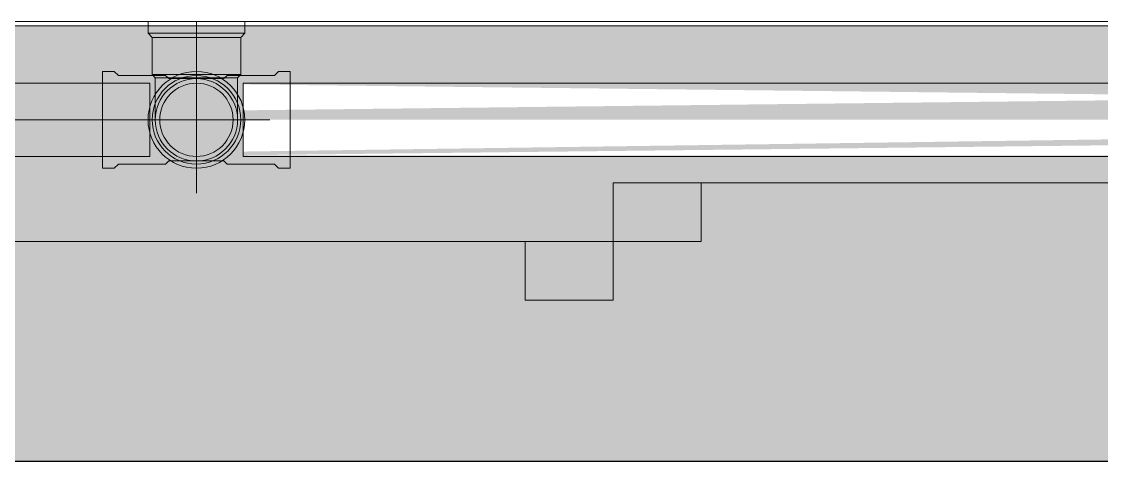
# Model space of a CAD drawing. Header units: metres. Extents: x 5 to 242, y -3 to 162.
# Drawn here: x 186.5551 to 186.9233, y 80.4457 to 80.5957 of the extents above; entities that cross this region are included whole.
import ezdxf

# ---------------------------------------------------------------- set-up
doc = ezdxf.new("R2010")
doc.units = ezdxf.units.M
doc.linetypes.add('IMPORT-Dashed _3_', pattern=[0.75, 0.5, -0.25])
doc.layers.add('1053_ARQ_BASE_MATADOURO_dwg', color=7, linetype='Continuous', lineweight=5, true_color=0x767676)
for name, color, linetype, lineweight in [('A-PAREDE', 7, 'Continuous', 30), ('A-WALL', 7, 'Continuous', 9), ('A_PROJEÇÃO', 7, 'IMPORT-Dashed _3_', 5), ('P-PIPE', 7, 'Continuous', 5), ('P-PIPE-CNTR', 7, 'Continuous', 5)]:
    doc.layers.add(name, color=color, linetype=linetype, lineweight=lineweight)

# ---------------------------------------------------------------- blocks, each defined once
blk = doc.blocks.new('Joelho 45_90 - Agua Fria_Soldavel - MEP - Tigre - Standard-3523191-TÉRREO 1_20')
at = {"layer": 'P-PIPE'}
for p, q in [((163.03357, 80.5957), (163.03357, 80.5917)), ((163.05007, 80.5957), (163.03357, 80.5957)), ((163.03757, 80.5957), (163.06257, 80.5957)), ((163.03757, 80.5957), (163.06257, 80.5957)), ((163.06657, 80.5957), (163.05007, 80.5957)), ((163.06657, 80.5917), (163.06657, 80.5957)), ((163.03357, 80.5917), (163.03497, 80.5903)), ((163.03357, 80.5917), (163.05007, 80.5917)), ((163.05007, 80.5917), (163.06657, 80.5917)), ((163.06517, 80.5903), (163.06657, 80.5917)), ((163.03497, 80.5903), (163.03497, 80.5776)), ((163.03497, 80.5903), (163.05007, 80.5903)), ((163.05007, 80.5903), (163.06517, 80.5903)), ((163.06517, 80.5776), (163.06517, 80.5903)), ((163.03497, 80.5776), (163.03603, 80.5765)), ((163.05007, 80.5776), (163.03497, 80.5776)), ((163.03497, 80.5776), (163.05007, 80.5776)), ((163.03603, 80.5765), (163.05007, 80.5765)), ((163.05007, 80.5765), (163.03603, 80.5765)), ((163.06257, 80.5776), (163.03757, 80.5776)), ((163.06257, 80.5776), (163.03757, 80.5776)), ((163.06517, 80.5776), (163.05007, 80.5776)), ((163.05007, 80.5776), (163.06517, 80.5776)), ((163.05007, 80.5765), (163.06411, 80.5765)), ((163.06411, 80.5765), (163.05007, 80.5765)), ((163.06411, 80.5765), (163.06517, 80.5776))]:
    blk.add_line(p, q, dxfattribs=at)
at = {"layer": 'P-PIPE', "flags": 128}
for points in [[(163.03603, 80.5765), (163.03603, 80.57592), (163.03603, 80.57535), (163.03603, 80.57478), (163.03603, 80.57422), (163.03603, 80.57366), (163.03603, 80.5731), (163.03603, 80.57254), (163.03603, 80.572), (163.03603, 80.57146), (163.03603, 80.57093), (163.03603, 80.57041), (163.03603, 80.56989), (163.03603, 80.56939), (163.03603, 80.5689), (163.03603, 80.56842), (163.03603, 80.56796), (163.03603, 80.5675), (163.03603, 80.56707), (163.03603, 80.56664), (163.03603, 80.56624), (163.03603, 80.56585), (163.03603, 80.56547), (163.03603, 80.56512), (163.03603, 80.56478), (163.03603, 80.56446), (163.03603, 80.56416), (163.03603, 80.56388), (163.03603, 80.56362), (163.03603, 80.56339), (163.03603, 80.56317), (163.03603, 80.56297), (163.03603, 80.5628), (163.03603, 80.56264), (163.03603, 80.56251), (163.03603, 80.5624), (163.03603, 80.56232), (163.03603, 80.56226), (163.03603, 80.56221)], [(163.06411, 80.56221), (163.06411, 80.56224), (163.06411, 80.5623), (163.06411, 80.56238), (163.06411, 80.56248), (163.06411, 80.56261), (163.06411, 80.56275), (163.06411, 80.56292), (163.06411, 80.56311), (163.06411, 80.56333), (163.06411, 80.56356), (163.06411, 80.56381), (163.06411, 80.56409), (163.06411, 80.56438), (163.06411, 80.56469), (163.06411, 80.56503), (163.06411, 80.56538), (163.06411, 80.56575), (163.06411, 80.56613), (163.06411, 80.56653), (163.06411, 80.56695), (163.06411, 80.56738), (163.06411, 80.56783), (163.06411, 80.56829), (163.06411, 80.56877), (163.06411, 80.56926), (163.06411, 80.56976), (163.06411, 80.57027), (163.06411, 80.57079), (163.06411, 80.57131), (163.06411, 80.57185), (163.06411, 80.5724), (163.06411, 80.57295), (163.06411, 80.5735), (163.06411, 80.57407), (163.06411, 80.57463), (163.06411, 80.5752), (163.06411, 80.57577), (163.06411, 80.57634), (163.06411, 80.5765)]]:
    blk.add_lwpolyline(points, dxfattribs=at)
at = {"layer": 'P-PIPE'}
for radius, start, end in [(0.0165, 90, 270), (0.0165, 90, 270), (0.0151, 90, 270), (0.0151, 90, 270), (0.0151, 90, 270), (0.01404, 90, 270), (0.01404, 90, 270), (0.0165, 270, 90), (0.0165, 270, 90), (0.0151, 270, 90), (0.0151, 270, 90), (0.0151, 270, 90), (0.01404, 270, 90), (0.01404, 270, 90), (0.0125, 0, 180), (0.0125, 0, 180), (0.0125, 180, 0), (0.0125, 180, 0)]:
    blk.add_arc((163.05007, 80.5622), radius, start, end, dxfattribs=at)
blk = doc.blocks.new('1053_ARQ_BASE_MATADOURO_dwg_arq geral tgov-4039641-TÉRREO 1_20')
at = {"layer": 'A-PAREDE', "color": 253, "true_color": 0xaaaaaa}
blk.add_line((31.04823, -2.74034), (28.44823, -2.74034), dxfattribs=at)
at = {"layer": 'A_PROJEÇÃO', "color": 253, "true_color": 0xaaaaaa, "flags": 128}
for points in [[(30.17823, -2.64534), (30.14823, -2.64534), (30.14823, -2.66534), (30.17823, -2.66534)], [(30.61823, -2.64534), (30.61823, -2.66534), (30.58823, -2.66534), (30.58823, -2.64534), (30.17823, -2.64534), (30.17823, -2.66534), (30.58823, -2.66534), (30.58823, -2.64534)], [(29.67823, -2.66534), (29.67823, -2.68534), (29.70823, -2.68534), (29.70823, -2.66534), (30.11823, -2.66534), (30.11823, -2.68534), (29.70823, -2.68534), (29.70823, -2.66534)], [(30.11823, -2.66534), (30.14823, -2.66534), (30.14823, -2.68534), (30.11823, -2.68534)]]:
    blk.add_lwpolyline(points, close=True, dxfattribs=at)
blk = doc.blocks.new('1053_ARQ_BASE_MATADOURO_dwg-3625622-TÉRREO 1_20')
blk.add_blockref('1053_ARQ_BASE_MATADOURO_dwg_arq geral tgov-4039641-TÉRREO 1_20', (130.20979, 83.18603))

msp = doc.modelspace()

# ---------------------------------------------------------------- hatches: boundary and pattern name
at = {"layer": 'A-WALL', "true_color": 0xffd4aa, "transparency": 33554483}
h = msp.add_hatch(color=41, dxfattribs=at)
h.paths.add_polyline_path([(193.15679, 80.4457), (193.30679, 80.4457), (193.30679, 80.5942), (180.60829, 80.5942), (180.60829, 80.4457), (193.10679, 80.4457)])
h.paths.add_polyline_path([(180.99165, 80.54612), (180.75307, 80.55496), (180.75679, 80.57027), (181.44021, 80.56143), (181.44021, 80.54612), (181.05634, 80.54612)])
h.paths.add_polyline_path([(184.8236, 80.54612), (184.22337, 80.55496), (184.22337, 80.57027), (184.91051, 80.56143), (184.90679, 80.54612), (184.88679, 80.54612)])
h.paths.add_polyline_path([(183.40378, 80.54612), (183.40378, 80.57027), (184.09157, 80.56143), (184.09157, 80.54612), (183.51555, 80.54612)])
h.paths.add_polyline_path([(181.63031, 80.54612), (181.57201, 80.55496), (181.57201, 80.57027), (182.2598, 80.55977), (182.2598, 80.54612), (182.06227, 80.54612)])
h.paths.add_polyline_path([(185.59689, 80.55012), (185.50378, 80.55896), (185.51455, 80.57427), (186.49885, 80.56543), (186.49885, 80.55012), (185.85679, 80.55012)])
h.paths.add_polyline_path([(186.63065, 80.55012), (186.63065, 80.57427), (187.40089, 80.56543), (187.40089, 80.55012), (186.73958, 80.55012)])
h.paths.add_polyline_path([(188.95817, 80.55012), (188.56433, 80.55896), (188.56433, 80.57427), (189.33293, 80.56543), (189.33293, 80.55012), (188.95954, 80.55012)])
h.paths.add_polyline_path([(188.43253, 80.55012), (187.81378, 80.55896), (187.81378, 80.57427), (188.43253, 80.56543), (188.43253, 80.55137)])
h.paths.add_polyline_path([(189.93288, 80.55012), (189.46473, 80.55896), (189.46473, 80.57427), (189.9598, 80.56543), (189.9598, 80.55012)])
at = {"layer": 'P-PIPE', "true_color": 0x69503c}
for points in [[(187.24089, 80.5622), (187.40089, 80.57302), (187.39537, 80.57426), (186.63065, 80.56543), (186.63065, 80.5622), (187.19223, 80.5622)], [(186.63065, 80.55012), (187.40089, 80.55896), (187.40089, 80.5622), (186.63065, 80.55137)]]:
    msp.add_hatch(color=27, dxfattribs=at).paths.add_polyline_path(points)

# ---------------------------------------------------------------- linework, layer by layer
at = {"layer": 'A-WALL', "color": 253, "true_color": 0xaaaaaa}
for p, q in [((187.65576, 80.5957), (185.05576, 80.5957)), ((187.65726, 80.5942), (185.05576, 80.5942))]:
    msp.add_line(p, q, dxfattribs=at)
at = {"layer": 'P-PIPE'}
for p, q in [((186.58675, 80.5787), (186.58275, 80.5787)), ((186.58275, 80.5787), (186.58275, 80.5622)), ((186.58815, 80.5773), (186.58675, 80.5787)), ((186.60425, 80.5773), (186.58815, 80.5773)), ((186.60225, 80.5776), (186.62725, 80.5776)), ((186.60535, 80.57624), (186.60425, 80.5773)), ((186.61475, 80.57624), (186.60535, 80.57624)), ((186.62415, 80.57624), (186.61475, 80.57624)), ((186.62525, 80.5773), (186.62415, 80.57624)), ((186.64135, 80.5773), (186.62525, 80.5773)), ((186.64275, 80.5787), (186.64135, 80.5773)), ((186.64675, 80.5787), (186.64275, 80.5787)), ((186.64675, 80.5622), (186.64675, 80.5787)), ((186.59885, 80.5747), (186.53065, 80.5747)), ((186.58275, 80.5622), (186.58275, 80.5747)), ((186.59885, 80.5497), (186.59885, 80.5747)), ((186.59885, 80.5747), (186.59885, 80.5622)), ((186.63065, 80.5622), (186.63065, 80.5747)), ((187.40089, 80.5747), (186.63065, 80.5747)), ((186.63065, 80.5747), (186.63065, 80.5497)), ((186.64675, 80.5747), (186.64675, 80.5622)), ((186.58275, 80.5622), (186.58275, 80.5457)), ((186.58275, 80.5497), (186.58275, 80.5622)), ((186.59885, 80.5622), (186.59885, 80.5497)), ((186.63065, 80.5497), (186.63065, 80.5622)), ((186.64675, 80.5457), (186.64675, 80.5622)), ((186.64675, 80.5622), (186.64675, 80.5497)), ((186.53065, 80.5497), (186.59885, 80.5497)), ((186.58675, 80.5457), (186.58815, 80.5471)), ((186.58815, 80.5471), (186.60425, 80.5471)), ((186.60425, 80.5471), (186.60535, 80.54816)), ((186.60535, 80.54816), (186.61475, 80.54816)), ((186.61475, 80.54816), (186.62415, 80.54816)), ((186.62415, 80.54816), (186.62525, 80.5471)), ((186.62525, 80.5471), (186.64135, 80.5471)), ((186.63065, 80.5497), (187.40089, 80.5497)), ((186.64135, 80.5471), (186.64275, 80.5457)), ((186.58275, 80.5457), (186.58675, 80.5457)), ((186.64275, 80.5457), (186.64675, 80.5457))]:
    msp.add_line(p, q, dxfattribs=at)
for radius, start, end in [(0.0165, 0, 180), (0.0125, 90, 180), (0.0125, 90, 180), (0.0125, 0, 180), (0.0125, 0, 180), (0.0125, 0, 90), (0.0125, 0, 90), (0.0165, 180, 360), (0.0125, 180, 270), (0.0125, 180, 270), (0.0125, 180, 0), (0.0125, 180, 0), (0.0125, 270, 0), (0.0125, 270, 0)]:
    msp.add_arc((186.61475, 80.5622), radius, start, end, dxfattribs=at)
at = {"layer": 'P-PIPE-CNTR'}
for p, q in [((186.61475, 80.5776), (186.61475, 80.5957)), ((186.61475, 80.5372), (186.61475, 80.5872)), ((186.59885, 80.5622), (186.53065, 80.5622)), ((186.59885, 80.5622), (186.53065, 80.5622)), ((186.58975, 80.5622), (186.63975, 80.5622)), ((186.63065, 80.5622), (186.59885, 80.5622))]:
    msp.add_line(p, q, dxfattribs=at)

# ---------------------------------------------------------------- block references
at = {"layer": '1053_ARQ_BASE_MATADOURO_dwg', "color": 253, "true_color": 0xaaaaaa}
msp.add_blockref('1053_ARQ_BASE_MATADOURO_dwg-3625622-TÉRREO 1_20', (26.39877, 0), dxfattribs=at)
at = {"layer": 'P-PIPE'}
msp.add_blockref('Joelho 45_90 - Agua Fria_Soldavel - MEP - Tigre - Standard-3523191-TÉRREO 1_20', (23.56468, 0), dxfattribs=at)

doc.saveas('drawing.dxf')
